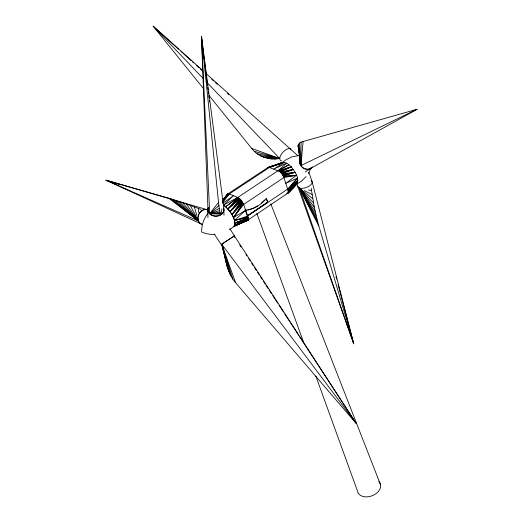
<?xml version="1.0" encoding="UTF-8"?>
<svg xmlns="http://www.w3.org/2000/svg" width="523" height="523" viewBox="0 0 523 523"><rect width="100%" height="100%" fill="white"/><g stroke="black" fill="none" stroke-linecap="round" stroke-linejoin="round"><path stroke-width="0.78" d="M198.472 212.351L198.485 208.429L182.534 202.702L168.713 198.165L106.012 180.206L200.557 223.641M298.012 145.394L300.908 165.608L301.052 142.112L416.962 109.314L300.908 165.608L298.012 145.394L299.496 143.047L301.052 142.112M223.118 199.74L227.583 194.157L228.878 193.758L238.828 197.982L241.567 200.76L243.64 204.434L248.229 217.614L248.36 219.889L234.226 226.198C236.573 218.124 229.42 209.9 223.478 205.081L233.539 195.648L222.785 203.251M222.288 200.446L227.819 193.915L268.142 167.386L269.41 167.465L279.74 171.577L281.936 173.871L283.93 177.506L288.114 190.666L288.14 192.967L247.601 220.294A5.635 2.17 56 0 0 248.092 219.771M221.915 208.873L221.013 213.9L209.71 213.665L201.479 36.512L223.851 208.474A8.028 6.472 -0.4 0 1 215.136 216.006A8.028 6.472 -0.4 0 1 208.435 207.271M299.607 155.351L300.908 165.608L303.118 141.36M221.36 244.457L234.376 235.853L233.925 236.076L234.814 237.442M225.936 196.851L227.583 194.157M311.067 167.948L308.289 173.616M267.377 168.144L267.828 167.55L282.943 162.313C288.637 162.424 292.324 168.007 295.096 172.342C301.104 181.769 295.822 186.234 288.14 192.961L297.515 182.645L288.278 192.523L297.764 180.638L288.114 190.666L297.424 178.134L285.748 183.357L296.515 175.303L283.289 176.035L295.096 172.342L281.936 173.871L293.272 169.459L280.302 172.054L291.161 166.857L278.648 170.871L288.925 164.712L278.138 170.648L237.802 197.413L225.648 206.735L238.298 197.655L227.884 208.984L239.933 198.897L230.028 211.678L241.567 200.76L231.924 214.633L242.96 202.957L233.448 217.633L245.64 210.292A33.524 25.607 -65.4 0 0 266.436 198.426L267.769 202.512L247.353 215.986L245.575 210.861M243.332 203.702L233.448 217.633L243.64 204.434L283.93 177.506L296.515 175.303L283.636 176.774M306.06 176.63L301.261 181.337L295.475 185.031M222.497 202.865L229.329 193.902L269.41 167.465L282.943 162.313L268.946 167.347L281.649 163.026L285.852 159.842L291.893 156.848L299.13 155.527M207.749 213.587C203.637 218.771 201.492 225.406 201.623 232.016C205.82 233.781 210.436 234.788 214.992 234.343M242.071 201.466L231.924 214.633L242.541 202.205M221.013 213.9L209.71 213.665L218.542 202.408L201.479 36.512L203.552 53.49M222.733 200.244L227.819 193.915M223.027 199.917L227.42 194.484M287.879 189.927L297.424 178.134L287.552 189.156L267.769 202.512L266.122 198.269M223.243 199.806L227.322 194.902M288.323 191.98L297.764 180.638L288.265 191.359M240.488 199.459L230.028 211.678L241.038 200.087M222.399 200.387L228.113 193.765M222.55 200.976L228.878 193.758L222.491 200.603M229.669 228.551L234.481 235.808L221.236 244.581L214.227 234.029M222.543 200.368L228.473 193.713M287.918 193.301L297.515 182.645L288.127 192.948M222.687 201.015L229.329 193.902M286.761 193.582L287.219 193.615L296.698 184.018L294.959 185.587M238.828 197.982L227.884 208.984L239.371 198.4M290.272 190.209L296.698 184.018M245.64 210.292L234.494 220.471L248.229 217.614L234.984 222.955L248.471 219.451L234.892 224.903L247.869 220.405L234.226 226.198L238.396 224.001M220.699 213.953L220.36 213.423L209.71 213.665L218.902 205.637L218.542 202.408M278.138 170.648L286.702 163.183L273.751 169.047L284.662 162.359L269.41 167.465M229.734 229.662L234.167 226.25A13.323 4.962 56.2 0 0 232.82 216.293A13.323 4.962 56.2 0 0 223.602 205.16M247.353 215.986L267.449 202.355L247.314 215.94M305.216 172.015L310.394 168.615M310.956 168.21L416.988 109.34M220.36 213.423L220.006 212.312L209.71 213.665L219.274 208.389L218.902 205.637M223.478 205.081L237.802 197.413M233.761 226.374L238.096 224.112M240.763 223.053L234.226 226.198L247.503 220.484M412.542 111.366L416.962 109.314M279.74 171.577L291.161 166.857L279.184 171.178M248.36 219.889L234.892 224.903L248.157 220.209M248.405 218.3L234.984 222.955L248.484 218.921M247.621 216.104L234.494 220.471L247.967 216.875M268.521 167.314L281.649 163.026L268.142 167.386M281.407 173.211L293.272 169.459L280.864 172.603M209.71 213.665L219.64 210.625L219.274 208.389M267.567 167.805L269.136 167.406M287.219 193.615L287.604 193.517M282.884 175.297L295.096 172.342L282.427 174.571M267.828 167.55L272.431 166.451M208.84 95.264L251.772 148.506C258.218 157.155 269.469 160.273 279.72 158.482L207.141 82.627M274.431 158.874L279.72 158.482L251.772 148.506M270.816 158.894L279.72 158.482L254.387 151.356M267.24 158.384L279.72 158.482L257.283 153.808M263.762 157.351L279.72 158.482L260.421 155.821M308.531 189.999L311.577 190.64L314.271 207.088L317.866 222.759L353.692 343.748L297.894 186.75M197.759 218.647L198.446 220.994L106.012 180.206L206.984 209.612M106.012 180.206L120.721 184.815M198.485 208.429L201.048 209.377M300.797 188.796L299.385 188.077L353.692 343.748L312.126 181.775M304.334 190.601L312.12 194.576M168.713 198.165L198.446 220.994L190.254 205.428M312.754 198.675L299.385 188.077L318.795 226.041M170.655 198.747L198.446 220.994L186.299 204.016M173.048 199.498L198.446 220.994L182.534 202.702M202.957 70.755L153.141 26.15L203.728 88.923M205.99 73.475L290.435 149.081M290.193 148.826L297.888 155.723M178.533 49.175L153.128 26.176L203.199 78.509M180.958 51.365L191.241 60.668M192.451 61.766L193.66 62.858M196.687 65.597L199.106 67.787M200.316 68.886L202.734 71.076M211.808 79.287L213.626 80.928M215.437 82.575L217.254 84.216M227.538 93.525L228.747 94.617M175.852 200.42L198.446 220.994L179.036 201.492M313.473 202.872L299.385 188.077L317.866 222.759M299.561 336.655L356.268 423.552L221.778 244.326C225.55 257.251 226.184 272.123 235.566 282.668L356.268 423.552L234.376 235.853M314.271 207.088L299.385 188.077L316.931 219.157M315.121 211.259L299.385 188.077L316.01 215.299M239.724 244.973L241.064 247.026M245.98 254.551L246.869 255.917M248.654 258.656L249.994 260.709M251.785 263.448L253.119 265.501M254.459 267.554L256.25 270.286M257.584 272.339L259.375 275.078M260.264 276.445L262.049 279.184M263.389 281.237L265.181 283.969M266.07 285.342L268.306 288.761M269.195 290.128L271.43 293.553M272.771 295.606L277.68 303.131M279.021 305.184L283.486 312.028M284.826 314.081L289.735 321.606M290.631 322.972L298.666 335.289M227.394 267.299L221.778 244.326L222.406 245.79M270.783 203.859L380.548 484.769M256.845 213.371L303.294 341.526M315.807 376.057L357.523 491.169A11.996 8.322 -20.5 0 0 372.997 495.412A11.996 8.322 -20.5 0 0 378.796 481.598M228.78 271.437L221.778 244.326L235.566 282.668M296.914 184.083L297.979 187.09M308.916 172.407L312.035 181.442M230.623 275.425L221.778 244.326L232.898 279.184M221.778 244.326L224.04 251.936M194.34 206.905L196.851 215.515M335.995 276.7L336.622 279.066M338.08 284.59L353.692 343.748M219.64 210.625L220.006 212.312M298.711 148.251L298.908 149.826M299.208 152.193L299.411 153.775M203.754 55.105L207.507 85.818M207.703 87.433L208.004 89.858M208.2 91.473L208.494 93.898M208.788 96.324L208.991 97.938M209.285 100.364L209.481 101.985M311.303 188.345L311.577 190.64M298.483 144.145L300.908 165.608L299.496 143.047M300.699 162.45L300.908 165.608M201.453 36.505L208.004 210.606M207.742 209.749L207.945 217.66M223.929 209.716L223.962 215.247M202.055 224.321A7.78 6.302 -65.4 0 1 198.629 214.646A7.78 6.302 -65.4 0 1 208.004 210.024M223.641 208.03A8.093 6.524 -0.4 0 1 215.829 216.28A8.093 6.524 -0.4 0 1 208.023 208.062M202.551 224.583A7.838 6.354 -65.4 0 1 198.413 215.28A7.838 6.354 -65.4 0 1 207.644 209.86M264.651 199.93A33.511 25.601 -65.4 0 1 261.507 202.931M257.545 205.846A33.511 25.601 -65.4 0 1 255.165 207.206M254.564 207.507A33.511 25.601 -65.4 0 1 251.511 208.788M250.896 208.991A33.511 25.601 -65.4 0 1 249.661 209.363M249.04 209.52A33.511 25.601 -65.4 0 1 247.797 209.795M246.562 209.998A33.511 25.601 -65.4 0 1 245.326 210.135M247.699 216.764A5.635 2.17 56 0 1 247.961 217.503M248.137 218.189A5.635 2.17 56 0 1 248.203 219.34M281.636 160.842A7.57 3.517 -48.4 0 1 282.518 152.67A7.57 3.517 -48.4 0 1 290.938 149.885M312.29 166.994A7.747 6.917 57.3 0 1 303.255 167.975A7.747 6.917 57.3 0 1 299.856 158.659M311.263 180.781A7.538 3.471 -19.5 0 1 306.824 187.312A7.538 3.471 -19.5 0 1 297.816 186.181M311.871 167.543A7.812 6.976 57.3 0 1 303.15 167.975A7.812 6.976 57.3 0 1 299.646 159.169"/></g></svg>
